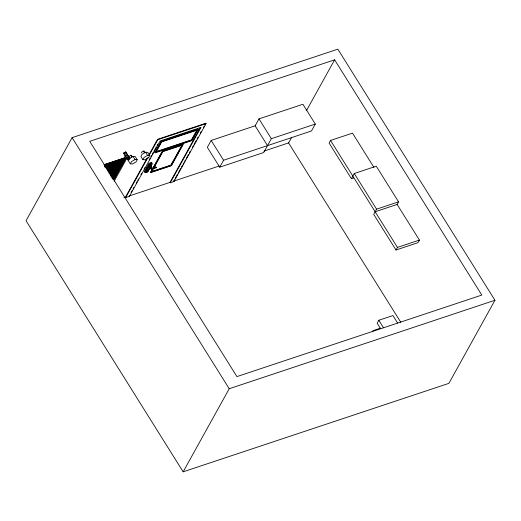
<?xml version="1.0" encoding="UTF-8"?>
<svg xmlns="http://www.w3.org/2000/svg" width="521" height="521" viewBox="0 0 521 521"><rect width="100%" height="100%" fill="white"/><g stroke="black" fill="none" stroke-linecap="round" stroke-linejoin="round"><path stroke-width="0.78" d="M113.116 177.863L113.63 177.778L114.106 179.445L126.232 157.57L126.877 157.355M112.145 178.482L115.206 177.466L115.226 176.586L114.731 175.798L111.663 176.814M111.709 177.01L116.307 175.479L116.326 174.6L115.831 173.812L111.995 175.089M110.511 175.792L117.407 173.493L117.427 172.62L116.932 171.826L110.035 174.125M110.081 174.314L118.508 171.513L118.528 170.634L118.026 169.839L109.599 172.646M108.882 173.096L119.609 169.527L119.127 167.86M108.446 171.624L120.709 167.541L120.722 166.668L120.227 165.873L107.971 169.957M107.248 170.4L121.81 165.554L121.823 164.682L121.328 163.887L106.772 168.732M106.818 168.928L122.904 163.574L122.923 162.695L122.428 161.907L106.343 167.261M105.874 167.534L124.005 161.588L123.529 159.921L123.015 160.006M105.19 166.232L125.105 159.602L125.125 158.729L124.63 157.935L124.115 158.019L104.193 164.649M150.96 165.893L151.715 164.519L151.539 163.946A1.12 0.41 -32 0 0 150.914 163.783A1.12 0.41 -32 0 0 149.781 164.532L145.691 171.91A1.12 0.41 -32 0 0 146.095 172.132M151.715 164.519L151.787 164.343A1.12 0.41 -32 0 0 151.162 164.18A1.12 0.41 -32 0 0 150.028 164.929L145.939 172.308A1.12 0.41 -32 0 0 146.564 172.471A1.12 0.41 -32 0 0 147.697 171.722L149.82 167.951L149.566 167.554M72.106 137.642L26.05 220.735L183.151 471.824L448.894 383.358L494.95 300.265L337.849 49.176L72.106 137.642L229.214 388.731L183.151 471.824M124.115 158.019L125.242 155.987L125.887 155.772M114.197 181.178L127.131 157.85M128.882 157.075L129.39 156.157L130.817 155.31L131.735 155.375M130.328 163.822L131.559 161.608L135.004 159.556L137.225 159.719L135.994 161.933L132.549 163.985L130.328 163.822L128.348 160.65L129.579 158.436L133.024 156.385L135.239 156.554L137.225 159.719M141.328 152.959L141.875 151.969L143.412 151.057L144.402 151.129L144.128 151.624M142.884 159.641L144.115 157.427L147.56 155.375L149.781 155.538L148.55 157.759L145.105 159.804L142.884 159.641L140.904 156.476L142.135 154.255L145.58 152.204L147.795 152.373L149.781 155.538M123.9 197.726L125.444 197.218L146.968 158.391M148.928 154.861L157.531 139.328L205.775 123.269L206.023 123.666L173.936 181.549L170.256 182.78L170.009 182.383L200.318 127.697M125.444 197.218L125.691 197.609L147.997 157.375M149.175 155.258L157.778 139.726L206.023 123.666M131.097 192.438L132.275 190.308M133.063 188.889L133.851 187.469M136.209 183.21L136.997 181.79M137.785 180.364L138.573 178.944M140.937 174.685L141.725 173.265M144.083 169.006L144.871 167.586M149.201 159.771L149.989 158.351M150.777 156.932L151.565 155.512M152.353 154.092L153.141 152.666M153.929 151.246L156.287 146.987M157.075 145.567L157.863 144.148M125.691 197.609L129.371 196.384L160.077 140.989L200.963 127.384L170.256 182.78M150.289 167.319L148.296 170.914A2.006 0.736 -32 0 1 146.043 172.568A2.006 0.736 -32 0 1 145.02 172.008L144.525 171.214L148.439 164.148A2.006 0.736 -32 0 1 150.471 162.578A2.006 0.736 -32 0 1 151.813 162.793M154.965 152.379L161.106 141.302L197.902 129.052L198.149 129.449L192.008 140.527L155.212 152.777L154.965 152.379L190.992 140.383M155.212 152.777L161.471 141.497L196.352 129.885M145.02 172.008L148.934 164.942A2.006 0.736 -32 0 1 151.188 163.288A2.006 0.736 -32 0 1 152.21 163.855L150.673 166.622M197.355 130.029L161.718 141.894L156.007 152.191L191.65 140.325L197.902 129.052M149.065 166.909L149.872 167.345L149.065 166.909L150.243 165.834L151.051 166.271L150.745 166.831M149.312 167.306L151.051 166.271M149.52 167.182L150.693 168.4L149.52 167.182L150.843 166.394L151.585 167.58L151.351 168.009M148.583 169.338L147.593 171.122L147.84 171.52M150.263 168.368L151.585 167.58M156.196 167.541L151.513 169.449L150.484 168.237L151.083 167.69L152.112 168.902L156.196 167.541L155.825 166.948L151.578 168.589L151.207 167.996M151.227 169.429L152.112 168.902M150.706 172.093L162.376 151.044L182.819 144.239L183.066 144.636L171.396 165.685L150.953 172.49L150.706 172.093L170.393 165.541M151.266 171.683L162.63 151.181L182.259 144.649L170.895 165.15L151.266 171.683L151.513 172.08L171.142 165.541L182.506 145.04L162.878 151.578L151.513 172.08M150.953 172.49L162.624 151.435L183.066 144.636M151.578 168.589L155.825 166.948M182.819 144.239L171.149 165.287L171.396 165.685M155.759 151.793L191.402 139.934L196.73 130.322M173.936 181.549L173.688 181.158L174.47 179.745M175.251 178.332L177.602 174.099M178.384 172.685L180.728 168.446M181.516 167.039L182.298 165.626M183.079 164.213L183.861 162.799M184.642 161.386L185.424 159.98M186.212 158.566L188.556 154.327M189.338 152.92L190.126 151.507M192.47 147.274L193.252 145.86M194.033 144.447L196.384 140.214M197.166 138.801L197.947 137.388M200.298 133.155L201.08 131.741M203.424 127.502L204.212 126.095M204.994 124.682L205.775 123.269M211.174 140.442L207.338 147.365L219.725 167.176L263.678 152.542L271.35 138.69L315.303 124.063L302.909 104.259L258.963 118.886L255.121 125.815L211.174 140.442L223.568 160.247L219.725 167.176M263.893 151.123L288.569 142.91L291.721 137.231M306.68 110.244L334.625 59.817L481.814 295.068L236.931 376.592L89.742 141.341L334.625 59.817M315.303 124.063L311.467 130.986L223.568 160.247M373.954 167.417L352.509 133.135L330.535 140.455L329.096 143.047L351.401 178.696L353.674 177.941M351.401 178.696L354.28 173.506L376.253 166.186L398.558 201.835L397.119 204.434L375.146 211.747M398.558 201.835L376.585 209.155L373.707 214.346L396.012 249.995L417.985 242.682L419.425 240.083L397.119 204.434M396.012 249.995L397.451 247.397L419.425 240.083M372.372 331.864L373.043 330.646L380.617 328.126M397.614 323.046L392.925 315.557L378.8 320.259L377.152 323.235L380.558 328.686M123.627 153.102L125.711 151.865L129.677 158.202L129.879 158.684L127.795 159.921L123.627 153.102L127.795 159.921M127.593 159.439L129.677 158.202M123.829 153.584L124.402 153.395M198.149 129.449L161.354 141.699L161.106 141.302M103.946 164.818L124.63 157.935M104.441 165.613L125.125 158.729M105.906 165.789L122.761 160.175M104.675 166.316L125.105 159.602M104.623 166.694L123.777 160.318M104.871 167.085L124.024 160.709M106.069 168.309L122.923 162.695M115.252 165.554L122.148 163.262L122.904 163.574M107.02 169.13L121.575 164.284M107.267 169.527L121.823 164.682M108.27 169.976L121.81 165.554M107.456 170.608L120.475 166.271M107.704 170.999L120.722 166.668M108.401 171.429L118.365 168.114M108.7 171.448L120.709 167.541M108.655 171.826L119.374 168.257M108.902 172.223L119.622 168.648M109.898 172.672L119.609 169.527M109.853 173.044L118.28 170.237M109.332 173.695L118.528 170.634M110.335 174.144L118.508 171.513M110.283 174.515L117.179 172.223M110.53 174.913L117.427 172.62M111.533 175.362L117.407 173.493M111.481 175.74L116.079 174.209M110.96 176.391L116.326 174.6M111.911 177.212L114.978 176.189M112.158 177.609L115.226 176.586M112.595 179.081L114.125 178.573M170.009 182.383L129.123 195.994L129.371 196.384M173.688 181.158L219.178 166.01M229.214 388.731L494.95 300.265M123.49 161.673L124.005 161.588M116.307 175.479L115.545 175.167M114.692 177.55L115.206 177.466M354.28 173.506L376.585 209.155M330.535 140.455L397.451 247.397M288.569 142.91L400.792 322.278M258.963 118.886L271.35 138.69M378.8 320.259L383.489 327.748M255.121 125.815L267.514 145.619M191.402 139.934L191.65 140.325M161.471 141.497L161.718 141.894M157.531 139.328L157.778 139.726M162.63 151.181L162.878 151.578M162.376 151.044L162.624 151.435M170.895 165.15L171.142 165.541M155.668 167.228L156.04 167.827M145.58 152.204L147.56 155.375M143.412 151.057L144.525 152.842M149.638 164.734L149.885 165.131M150.243 165.834L150.491 166.232M150.419 166.362L151.162 167.554M151.083 167.69L151.826 168.882M148.439 164.148L148.934 164.942M150.641 167.957L151.513 169.449M149.755 166.759L150.497 167.944M149.377 166.349L149.625 166.746M147.736 168.166L147.984 168.563M146.525 167.612L147.02 168.407M145.763 171.735L146.01 172.132M133.024 156.385L135.004 159.556M130.817 155.31L131.93 157.095M129.879 158.684L125.711 151.865M124.571 152.243L128.537 158.579M125.242 155.987L126.232 157.57M121.048 165.242L121.295 165.639M116.645 173.18L116.893 173.578M145.144 171.878A2.006 0.736 -32 0 1 144.525 171.214M147.059 171.683A1.12 0.41 -32 0 1 146.564 171.976"/></g></svg>
